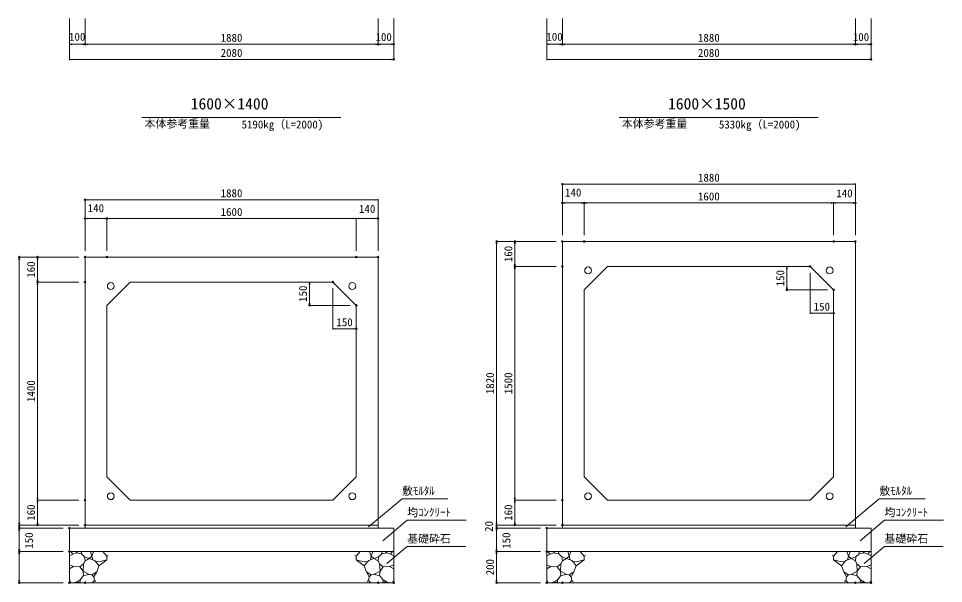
# Model space of a CAD drawing. Units: millimetres on the paper. Extents: x 0 to 841, y 0 to 594.
# Drawn here: x 192.3 to 489, y 246.1 to 427.4 of the extents above; entities that cross this region are included whole.
import ezdxf
from ezdxf.enums import TextEntityAlignment as Align

# ---------------------------------------------------------------- set-up
doc = ezdxf.new("R2010")
doc.units = ezdxf.units.MM
doc.header["$PDMODE"] = 32
doc.header["$PDSIZE"] = 0.5
for name, color, linetype, lineweight in [('D-STR-DIM（寸法）', 7, 'Continuous', 18), ('D-STR-HTXT（旗揚げ）', 4, 'Continuous', 18), ('D-STR-STR1（構造物）', 7, 'Continuous', 18), ('D-STR-STRn（構造物）', 5, 'Continuous', 18), ('D-STR（構造物外形線）', 1, 'Continuous', 18)]:
    doc.layers.add(name, color=color, linetype=linetype, lineweight=lineweight)
doc.layers.add('D-STR-TXT（文字）', color=7, linetype='Continuous')
doc.styles.add('ＭＳ ゴシック', font='')
doc.styles.get('ＭＳ ゴシック').set_extended_font_data('MS Gothic')

# ---------------------------------------------------------------- blocks, each defined once
blk = doc.blocks.new('-000-open_arrow')
at = {"color": 7, "linetype": 'Continuous', "lineweight": 9}
for p, q in [((-7.5, 1.25), (0, 0)), ((0, 0), (-7.5, -1.25))]:
    blk.add_line(p, q, dxfattribs=at)
at = {"color": 9, "linetype": 'Continuous', "lineweight": 18}
blk.add_line((0, 0), (-1, 0), dxfattribs=at)

msp = doc.modelspace()

# ---------------------------------------------------------------- linework, layer by layer
at = {"layer": 'D-STR-DIM（寸法）'}
for p, q in [((208.617, 427.437), (208.617, 418.9)), ((208.617, 427.437), (208.617, 414.047)), ((213.617, 427.437), (213.617, 418.9)), ((307.617, 427.437), (307.617, 418.9)), ((307.617, 427.437), (307.617, 418.9)), ((312.617, 427.437), (312.617, 414.047)), ((312.617, 427.437), (312.617, 418.9)), ((361.704, 427.437), (361.704, 418.9)), ((361.704, 427.437), (361.704, 414.047)), ((366.704, 427.437), (366.704, 418.9)), ((460.704, 427.437), (460.704, 418.9)), ((460.704, 427.437), (460.704, 418.9)), ((465.704, 427.437), (465.704, 414.047)), ((465.704, 427.437), (465.704, 418.9)), ((213.617, 426.437), (213.617, 418.9)), ((366.704, 426.437), (366.704, 418.9)), ((208.717, 419.15), (213.517, 419.15)), ((213.717, 419.15), (307.517, 419.15)), ((307.717, 419.15), (312.517, 419.15)), ((361.804, 419.15), (366.604, 419.15)), ((366.804, 419.15), (460.604, 419.15)), ((460.804, 419.15), (465.604, 419.15)), ((208.717, 414.297), (312.517, 414.297)), ((361.804, 414.297), (465.604, 414.297)), ((366.704, 357.86), (366.704, 374.501)), ((460.604, 374.251), (366.804, 374.251)), ((460.704, 357.86), (460.704, 374.501)), ((213.617, 352.86), (213.617, 369.501)), ((307.517, 369.251), (213.717, 369.251)), ((307.617, 352.86), (307.617, 369.501)), ((366.704, 357.86), (366.704, 368.485)), ((373.604, 368.235), (366.804, 368.235)), ((373.704, 357.86), (373.704, 368.485)), ((373.704, 357.86), (373.704, 368.485)), ((453.604, 368.235), (373.804, 368.235)), ((453.704, 357.86), (453.704, 368.485)), ((453.704, 357.86), (453.704, 368.485)), ((453.804, 368.235), (460.604, 368.235)), ((460.704, 357.86), (460.704, 368.485)), ((213.617, 352.86), (213.617, 363.485)), ((220.517, 363.235), (213.717, 363.235)), ((220.617, 352.86), (220.617, 363.485)), ((220.617, 352.86), (220.617, 363.485)), ((300.517, 363.235), (220.717, 363.235)), ((300.617, 352.86), (300.617, 363.485)), ((300.617, 352.86), (300.617, 363.485)), ((300.717, 363.235), (307.517, 363.235)), ((307.617, 352.86), (307.617, 363.485)), ((364.704, 355.86), (345.368, 355.86)), ((345.618, 264.96), (345.618, 355.76)), ((364.704, 355.86), (351.233, 355.86)), ((351.483, 347.96), (351.483, 355.76)), ((211.617, 350.86), (192.281, 350.86)), ((192.531, 264.96), (192.531, 350.76)), ((211.617, 350.86), (198.146, 350.86)), ((198.396, 342.96), (198.396, 350.76)), ((364.704, 347.86), (351.233, 347.86)), ((364.704, 347.86), (351.233, 347.86)), ((351.483, 272.96), (351.483, 347.76)), ((444.204, 347.86), (438.454, 347.86)), ((438.704, 347.76), (438.704, 340.46)), ((446.204, 345.86), (446.204, 332.61)), ((211.617, 342.86), (198.146, 342.86)), ((211.617, 342.86), (198.146, 342.86)), ((198.396, 272.96), (198.396, 342.76)), ((291.117, 342.86), (285.367, 342.86)), ((285.617, 342.76), (285.617, 335.46)), ((293.117, 340.86), (293.117, 327.61)), ((451.704, 340.36), (438.454, 340.36)), ((453.704, 338.36), (453.704, 332.61)), ((298.617, 335.36), (285.367, 335.36)), ((300.617, 333.36), (300.617, 327.61)), ((446.304, 332.86), (453.604, 332.86)), ((293.217, 327.86), (300.517, 327.86)), ((211.617, 272.86), (198.146, 272.86)), ((211.617, 272.86), (198.146, 272.86)), ((198.396, 272.76), (198.396, 264.96)), ((364.704, 272.86), (351.233, 272.86)), ((364.704, 272.86), (351.233, 272.86)), ((351.483, 272.76), (351.483, 264.96)), ((211.617, 264.86), (192.281, 264.86)), ((211.617, 264.86), (192.281, 264.86)), ((192.531, 264.76), (192.531, 263.96)), ((211.617, 264.86), (198.146, 264.86)), ((364.704, 264.86), (345.368, 264.86)), ((364.704, 264.86), (345.368, 264.86)), ((345.618, 264.76), (345.618, 263.96)), ((364.704, 264.86), (351.233, 264.86)), ((206.617, 263.86), (192.281, 263.86)), ((206.617, 263.86), (192.281, 263.86)), ((192.531, 263.76), (192.531, 256.46)), ((359.704, 263.86), (345.368, 263.86)), ((359.704, 263.86), (345.368, 263.86)), ((345.618, 263.76), (345.618, 256.46)), ((206.617, 256.36), (192.281, 256.36)), ((206.617, 256.36), (192.281, 256.36)), ((192.531, 256.26), (192.531, 246.46)), ((359.704, 256.36), (345.368, 256.36)), ((359.704, 256.36), (345.368, 256.36)), ((345.618, 256.26), (345.618, 246.46)), ((206.617, 246.36), (192.281, 246.36)), ((359.704, 246.36), (345.368, 246.36))]:
    msp.add_line(p, q, dxfattribs=at)
for p in [(213.617, 419.15), (307.617, 419.15), (312.617, 419.15), (366.704, 419.15), (460.704, 419.15), (465.704, 419.15), (312.617, 414.297), (465.704, 414.297), (366.704, 374.251), (213.617, 369.251), (366.704, 368.235), (373.704, 368.235), (460.704, 368.235), (213.617, 363.235), (220.617, 363.235), (307.617, 363.235), (345.618, 355.86), (351.483, 355.86), (366.704, 355.86), (366.704, 355.86), (366.704, 355.86), (366.704, 355.86), (373.704, 355.86), (373.704, 355.86), (453.704, 355.86), (453.704, 355.86), (460.704, 355.86), (460.704, 355.86), (192.531, 350.86), (198.396, 350.86), (213.617, 350.86), (213.617, 350.86), (213.617, 350.86), (213.617, 350.86), (220.617, 350.86), (220.617, 350.86), (300.617, 350.86), (300.617, 350.86), (307.617, 350.86), (307.617, 350.86), (351.483, 347.86), (366.704, 347.86), (366.704, 347.86), (446.204, 347.86), (446.204, 347.86), (198.396, 342.86), (213.617, 342.86), (213.617, 342.86), (293.117, 342.86), (293.117, 342.86), (438.704, 340.36), (453.704, 340.36), (453.704, 340.36), (285.617, 335.36), (300.617, 335.36), (300.617, 335.36), (453.704, 332.86), (300.617, 327.86), (213.617, 272.86), (213.617, 272.86), (366.704, 272.86), (366.704, 272.86), (192.531, 263.86), (198.396, 264.86), (208.617, 263.86), (208.617, 263.86), (213.617, 264.86), (213.617, 264.86), (213.617, 264.86), (345.618, 263.86), (351.483, 264.86), (361.704, 263.86), (361.704, 263.86), (366.704, 264.86), (366.704, 264.86), (366.704, 264.86), (192.531, 256.36), (208.617, 256.36), (208.617, 256.36), (345.618, 256.36), (361.704, 256.36), (361.704, 256.36), (192.531, 246.36), (208.617, 246.36), (208.617, 246.36), (208.617, 246.36), (213.617, 246.36), (307.617, 246.36), (307.617, 246.36), (312.617, 246.36), (312.617, 246.36), (345.618, 246.36), (361.704, 246.36), (361.704, 246.36), (361.704, 246.36), (366.704, 246.36), (460.704, 246.36), (460.704, 246.36), (465.704, 246.36), (465.704, 246.36)]:
    msp.add_point(p, dxfattribs=at)
at = {"layer": 'D-STR-HTXT（旗揚げ）'}
for p, q in [((231.869, 395.696), (295.653, 395.696)), ((384.957, 395.696), (448.74, 395.696)), ((304.55, 264.262), (315.283, 273.28)), ((329.945, 273.28), (315.283, 273.28)), ((457.638, 264.262), (468.371, 273.28)), ((483.032, 273.28), (468.371, 273.28)), ((309.142, 259.846), (316.941, 266.399)), ((335.867, 266.399), (316.941, 266.399)), ((462.23, 259.846), (470.029, 266.399)), ((488.955, 266.399), (470.029, 266.399)), ((310.468, 252.507), (316.941, 257.946)), ((335.805, 257.946), (316.941, 257.946)), ((463.555, 252.507), (470.029, 257.946)), ((488.892, 257.946), (470.029, 257.946))]:
    msp.add_line(p, q, dxfattribs=at)
at = {"layer": 'D-STR-STR1（構造物）'}
for centre in [(374.98, 346.585), (452.429, 346.585), (221.892, 341.585), (299.342, 341.585), (221.892, 274.135), (299.342, 274.135), (374.98, 274.135), (452.429, 274.135)]:
    msp.add_circle(centre, 1.1, dxfattribs=at)
at = {"layer": 'D-STR-STRn（構造物）'}
for p, q in [((213.617, 264.86), (213.617, 263.86)), ((307.617, 264.86), (307.617, 263.86)), ((366.704, 264.86), (366.704, 263.86)), ((460.704, 264.86), (460.704, 263.86)), ((208.617, 263.86), (312.617, 263.86)), ((208.617, 263.86), (208.617, 246.36)), ((312.617, 263.86), (312.617, 246.36)), ((361.704, 263.86), (465.704, 263.86)), ((361.704, 263.86), (361.704, 246.36)), ((465.704, 263.86), (465.704, 246.36)), ((208.617, 256.36), (312.617, 256.36)), ((209.681, 255.569), (208.617, 254.943)), ((209.681, 255.569), (209.018, 256.36)), ((210.851, 255.946), (209.681, 255.569)), ((210.851, 255.946), (211.234, 256.36)), ((212.468, 255.686), (210.851, 255.946)), ((212.468, 255.686), (212.431, 256.36)), ((213.443, 254.624), (212.468, 255.686)), ((215.339, 256.36), (215.793, 254.924)), ((215.793, 254.924), (216.353, 256.36)), ((219.342, 256.36), (220.634, 254.919)), ((301.892, 256.36), (300.599, 254.919)), ((305.441, 254.924), (304.881, 256.36)), ((305.895, 256.36), (305.441, 254.924)), ((307.791, 254.624), (308.766, 255.686)), ((308.766, 255.686), (308.803, 256.36)), ((308.766, 255.686), (310.382, 255.946)), ((310.382, 255.946), (310, 256.36)), ((310.382, 255.946), (311.552, 255.569)), ((311.552, 255.569), (312.216, 256.36)), ((311.552, 255.569), (312.617, 254.943)), ((361.704, 256.36), (465.704, 256.36)), ((362.769, 255.569), (361.704, 254.943)), ((362.769, 255.569), (362.105, 256.36)), ((363.939, 255.946), (362.769, 255.569)), ((363.939, 255.946), (364.321, 256.36)), ((365.555, 255.686), (363.939, 255.946)), ((365.555, 255.686), (365.519, 256.36)), ((366.53, 254.624), (365.555, 255.686)), ((368.426, 256.36), (368.881, 254.924)), ((368.881, 254.924), (369.44, 256.36)), ((372.429, 256.36), (373.722, 254.919)), ((454.98, 256.36), (453.687, 254.919)), ((458.528, 254.924), (457.968, 256.36)), ((458.983, 256.36), (458.528, 254.924)), ((460.879, 254.624), (461.854, 255.686)), ((461.854, 255.686), (461.89, 256.36)), ((461.854, 255.686), (463.47, 255.946)), ((463.47, 255.946), (463.088, 256.36)), ((463.47, 255.946), (464.64, 255.569)), ((464.64, 255.569), (465.303, 256.36)), ((464.64, 255.569), (465.704, 254.943)), ((211.95, 251.507), (213.149, 252.439)), ((213.007, 250.039), (213.149, 252.439)), ((213.149, 252.439), (213.62, 253.384)), ((213.62, 253.384), (213.443, 254.624)), ((214.989, 254.091), (213.443, 254.624)), ((213.62, 253.384), (214.989, 254.091)), ((215.793, 254.924), (214.989, 254.091)), ((214.989, 254.091), (216.643, 253.479)), ((215.793, 254.924), (216.106, 253.678)), ((216.643, 253.479), (217.255, 252.898)), ((216.949, 253.189), (218.071, 253.08)), ((217.255, 252.898), (218.082, 251.796)), ((218.071, 253.08), (220.634, 253.737)), ((218.082, 251.796), (220.634, 253.737)), ((220.634, 254.919), (221.072, 255.137)), ((220.634, 254.919), (220.634, 253.737)), ((220.634, 253.737), (220.685, 253.725)), ((300.599, 254.919), (300.162, 255.137)), ((300.599, 253.737), (300.549, 253.725)), ((300.599, 254.919), (300.599, 253.737)), ((303.162, 253.08), (300.599, 253.737)), ((303.152, 251.796), (300.599, 253.737)), ((303.979, 252.898), (303.152, 251.796)), ((304.285, 253.189), (303.162, 253.08)), ((304.591, 253.479), (303.979, 252.898)), ((306.244, 254.091), (304.591, 253.479)), ((305.441, 254.924), (305.128, 253.678)), ((305.441, 254.924), (306.244, 254.091)), ((306.244, 254.091), (307.791, 254.624)), ((307.614, 253.384), (306.244, 254.091)), ((307.614, 253.384), (307.791, 254.624)), ((308.084, 252.439), (307.614, 253.384)), ((308.226, 250.039), (308.084, 252.439)), ((309.284, 251.507), (308.084, 252.439)), ((365.037, 251.507), (366.237, 252.439)), ((366.095, 250.039), (366.237, 252.439)), ((366.237, 252.439), (366.708, 253.384)), ((366.708, 253.384), (366.53, 254.624)), ((368.077, 254.091), (366.53, 254.624)), ((366.708, 253.384), (368.077, 254.091)), ((368.881, 254.924), (368.077, 254.091)), ((368.077, 254.091), (369.73, 253.479)), ((368.881, 254.924), (369.193, 253.678)), ((369.73, 253.479), (370.343, 252.898)), ((370.036, 253.189), (371.159, 253.08)), ((370.343, 252.898), (371.169, 251.796)), ((371.159, 253.08), (373.722, 253.737)), ((371.169, 251.796), (373.722, 253.737)), ((373.722, 254.919), (374.159, 255.137)), ((373.722, 254.919), (373.722, 253.737)), ((373.722, 253.737), (373.772, 253.725)), ((453.687, 254.919), (453.25, 255.137)), ((453.687, 253.737), (453.637, 253.725)), ((453.687, 254.919), (453.687, 253.737)), ((456.25, 253.08), (453.687, 253.737)), ((456.239, 251.796), (453.687, 253.737)), ((457.066, 252.898), (456.239, 251.796)), ((457.372, 253.189), (456.25, 253.08)), ((457.679, 253.479), (457.066, 252.898)), ((459.332, 254.091), (457.679, 253.479)), ((458.528, 254.924), (458.216, 253.678)), ((458.528, 254.924), (459.332, 254.091)), ((459.332, 254.091), (460.879, 254.624)), ((460.701, 253.384), (459.332, 254.091)), ((460.701, 253.384), (460.879, 254.624)), ((461.172, 252.439), (460.701, 253.384)), ((461.314, 250.039), (461.172, 252.439)), ((462.371, 251.507), (461.172, 252.439)), ((209.913, 251.541), (208.617, 252.087)), ((208.617, 250.804), (209.913, 251.541)), ((209.913, 251.541), (211.95, 251.507)), ((213.007, 250.039), (211.95, 251.507)), ((213.134, 248.686), (213.007, 250.039)), ((213.007, 250.039), (214.994, 248.964)), ((217.354, 249.853), (215.833, 248.901)), ((216.466, 248.252), (217.354, 249.853)), ((218.082, 251.796), (217.354, 249.853)), ((303.152, 251.796), (303.879, 249.853)), ((304.768, 248.252), (303.879, 249.853)), ((303.879, 249.853), (305.401, 248.901)), ((308.226, 250.039), (306.24, 248.964)), ((308.099, 248.686), (308.226, 250.039)), ((308.226, 250.039), (309.284, 251.507)), ((311.321, 251.541), (309.284, 251.507)), ((311.321, 251.541), (312.617, 252.087)), ((312.617, 250.804), (311.321, 251.541)), ((363.001, 251.541), (361.704, 252.087)), ((361.704, 250.804), (363.001, 251.541)), ((363.001, 251.541), (365.037, 251.507)), ((366.095, 250.039), (365.037, 251.507)), ((366.222, 248.686), (366.095, 250.039)), ((366.095, 250.039), (368.081, 248.964)), ((370.442, 249.853), (368.921, 248.901)), ((369.553, 248.252), (370.442, 249.853)), ((371.169, 251.796), (370.442, 249.853)), ((456.239, 251.796), (456.967, 249.853)), ((457.855, 248.252), (456.967, 249.853)), ((456.967, 249.853), (458.488, 248.901)), ((461.314, 250.039), (459.327, 248.964)), ((461.187, 248.686), (461.314, 250.039)), ((461.314, 250.039), (462.371, 251.507)), ((464.408, 251.541), (462.371, 251.507)), ((464.408, 251.541), (465.704, 252.087)), ((465.704, 250.804), (464.408, 251.541)), ((209.043, 246.36), (208.617, 247.249)), ((208.617, 246.36), (312.617, 246.36)), ((210.67, 246.543), (209.912, 246.36)), ((210.67, 246.543), (212.035, 247.291)), ((211.927, 246.59), (210.67, 246.543)), ((212.452, 246.36), (211.927, 246.59)), ((212.035, 247.291), (213.134, 248.686)), ((212.035, 247.291), (212.06, 246.595)), ((214.994, 248.964), (213.134, 248.686)), ((215.833, 248.901), (214.994, 248.964)), ((215.833, 248.901), (216.466, 248.252)), ((215.95, 246.36), (216.703, 247.113)), ((216.703, 247.113), (216.466, 248.252)), ((216.703, 247.113), (217.093, 246.75)), ((304.53, 247.113), (304.14, 246.75)), ((304.53, 247.113), (304.768, 248.252)), ((305.284, 246.36), (304.53, 247.113)), ((305.401, 248.901), (304.768, 248.252)), ((305.401, 248.901), (306.24, 248.964)), ((306.24, 248.964), (308.099, 248.686)), ((309.199, 247.291), (308.099, 248.686)), ((308.782, 246.36), (309.307, 246.59)), ((309.199, 247.291), (309.173, 246.595)), ((310.563, 246.543), (309.199, 247.291)), ((309.307, 246.59), (310.563, 246.543)), ((310.563, 246.543), (311.322, 246.36)), ((312.19, 246.36), (312.617, 247.249)), ((362.131, 246.36), (361.704, 247.249)), ((361.704, 246.36), (465.704, 246.36)), ((363.758, 246.543), (362.999, 246.36)), ((363.758, 246.543), (365.122, 247.291)), ((365.015, 246.59), (363.758, 246.543)), ((365.54, 246.36), (365.015, 246.59)), ((365.122, 247.291), (366.222, 248.686)), ((365.122, 247.291), (365.148, 246.595)), ((368.081, 248.964), (366.222, 248.686)), ((368.921, 248.901), (368.081, 248.964)), ((368.921, 248.901), (369.553, 248.252)), ((369.037, 246.36), (369.791, 247.113)), ((369.791, 247.113), (369.553, 248.252)), ((369.791, 247.113), (370.181, 246.75)), ((457.618, 247.113), (457.228, 246.75)), ((457.618, 247.113), (457.855, 248.252)), ((458.372, 246.36), (457.618, 247.113)), ((458.488, 248.901), (457.855, 248.252)), ((458.488, 248.901), (459.327, 248.964)), ((459.327, 248.964), (461.187, 248.686)), ((462.287, 247.291), (461.187, 248.686)), ((461.869, 246.36), (462.394, 246.59)), ((462.287, 247.291), (462.261, 246.595)), ((463.651, 246.543), (462.287, 247.291)), ((462.394, 246.59), (463.651, 246.543)), ((463.651, 246.543), (464.41, 246.36)), ((465.278, 246.36), (465.704, 247.249))]:
    msp.add_line(p, q, dxfattribs=at)
at = {"layer": 'D-STR（構造物外形線）'}
for p, q in [((366.704, 355.86), (460.704, 355.86)), ((366.704, 264.86), (366.704, 355.86)), ((460.704, 355.86), (460.704, 264.86)), ((213.617, 350.86), (307.617, 350.86)), ((213.617, 264.86), (213.617, 350.86)), ((307.617, 350.86), (307.617, 264.86)), ((373.704, 340.36), (381.204, 347.86)), ((381.204, 347.86), (446.204, 347.86)), ((446.204, 347.86), (453.704, 340.36)), ((220.617, 335.36), (228.117, 342.86)), ((228.117, 342.86), (293.117, 342.86)), ((293.117, 342.86), (300.617, 335.36)), ((373.704, 280.36), (373.704, 340.36)), ((453.704, 340.36), (453.704, 280.36)), ((220.617, 280.36), (220.617, 335.36)), ((300.617, 335.36), (300.617, 280.36)), ((228.117, 272.86), (220.617, 280.36)), ((300.617, 280.36), (293.117, 272.86)), ((381.204, 272.86), (373.704, 280.36)), ((453.704, 280.36), (446.204, 272.86)), ((293.117, 272.86), (228.117, 272.86)), ((446.204, 272.86), (381.204, 272.86)), ((307.617, 264.86), (213.617, 264.86)), ((460.704, 264.86), (366.704, 264.86))]:
    msp.add_line(p, q, dxfattribs=at)

# ---------------------------------------------------------------- block references
at = {"layer": 'D-STR-DIM（寸法）', "xscale": 0.1, "yscale": 0.1}
for p, rotation in [((208.617, 419.15), 180), ((213.617, 419.15), 180), ((307.617, 419.15), 180), ((361.704, 419.15), 180), ((366.704, 419.15), 180), ((460.704, 419.15), 180), ((208.617, 414.297), 180), ((361.704, 414.297), 180), ((366.704, 374.251), 180), ((213.617, 369.251), 180), ((366.704, 368.235), 180), ((373.704, 368.235), 180), ((453.704, 368.235), 180), ((213.617, 363.235), 180), ((220.617, 363.235), 180), ((300.617, 363.235), 180), ((345.618, 355.86), 90), ((351.483, 355.86), 90), ((192.531, 350.86), 90), ((198.396, 350.86), 90), ((351.483, 347.86), 270), ((351.483, 347.86), 90), ((438.704, 347.86), 90), ((198.396, 342.86), 270), ((198.396, 342.86), 90), ((285.617, 342.86), 90), ((438.704, 340.36), 270), ((285.617, 335.36), 270), ((446.204, 332.86), 180), ((293.117, 327.86), 180), ((198.396, 272.86), 270), ((351.483, 272.86), 270), ((198.396, 272.86), 90), ((351.483, 272.86), 90), ((192.531, 264.86), 270), ((192.531, 264.86), 90), ((192.531, 263.86), 270), ((198.396, 264.86), 270), ((345.618, 264.86), 270), ((345.618, 264.86), 90), ((345.618, 263.86), 270), ((351.483, 264.86), 270), ((192.531, 263.86), 90), ((345.618, 263.86), 90), ((192.531, 256.36), 270), ((192.531, 256.36), 90), ((345.618, 256.36), 270), ((345.618, 256.36), 90), ((192.531, 246.36), 270), ((345.618, 246.36), 270)]:
    msp.add_blockref('-000-open_arrow', p, dxfattribs=dict(at, rotation=rotation))
for p in [(213.617, 419.15), (307.617, 419.15), (312.617, 419.15), (366.704, 419.15), (460.704, 419.15), (465.704, 419.15), (312.617, 414.297), (465.704, 414.297), (460.704, 374.251), (307.617, 369.251), (373.704, 368.235), (453.704, 368.235), (460.704, 368.235), (220.617, 363.235), (300.617, 363.235), (307.617, 363.235), (453.704, 332.86), (300.617, 327.86)]:
    msp.add_blockref('-000-open_arrow', p, dxfattribs=at)

# ---------------------------------------------------------------- texts
at = {"layer": 'D-STR-DIM（寸法）', "style": 'ＭＳ ゴシック'}
for s, p in [('100', (208.492, 419.528)), ('1880', (257.117, 419.2)), ('100', (306.785, 419.444)), ('100', (361.579, 419.528)), ('1880', (410.204, 419.2)), ('100', (459.872, 419.444)), ('2080', (257.117, 414.347)), ('2080', (410.204, 414.347)), ('1880', (410.204, 374.301)), ('1880', (257.117, 369.301)), ('140', (367.579, 369.513)), ('1600', (410.204, 368.285)), ('140', (454.579, 369.281)), ('140', (214.492, 364.513)), ('1600', (257.117, 363.285)), ('140', (301.492, 364.281)), ('150', (447.329, 332.91)), ('150', (294.242, 327.91))]:
    msp.add_text(s, height=2.566, dxfattribs=at).set_placement(p, align=Align.BOTTOM_LEFT)
for s, p in [('160', (351.433, 349.235)), ('160', (198.346, 344.235)), ('150', (438.654, 341.485)), ('150', (285.567, 336.485)), ('1820', (345.568, 306.86)), ('1500', (351.433, 306.86)), ('1400', (198.346, 304.36)), ('160', (198.346, 266.235)), ('160', (351.433, 266.235)), ('20', (345.223, 262.674)), ('150', (197.717, 257.264)), ('150', (350.804, 257.264)), ('200', (345.568, 248.735))]:
    msp.add_text(s, height=2.566, rotation=90, dxfattribs=at).set_placement(p, align=Align.BOTTOM_LEFT)
at = {"layer": 'D-STR-TXT（文字）', "style": 'ＭＳ ゴシック'}
for s, height, p in [('1600×1400', 3.666, (247.517, 397.144)), ('1600×1500', 3.666, (400.605, 397.144)), ('本体参考重量', 2.566, (232.7, 391.629)), ('5190kg（L=2000)', 2.566, (263.82, 391.365)), ('本体参考重量', 2.566, (385.787, 391.629)), ('5330kg（L=2000)', 2.566, (416.907, 391.365)), ('敷ﾓﾙﾀﾙ', 2.566, (315.283, 273.78)), ('敷ﾓﾙﾀﾙ', 2.566, (468.371, 273.78)), ('均ｺﾝｸﾘｰﾄ', 2.566, (316.941, 266.899)), ('均ｺﾝｸﾘｰﾄ', 2.566, (470.029, 266.899)), ('基礎砕石', 2.566, (316.941, 258.446)), ('基礎砕石', 2.566, (470.029, 258.446))]:
    msp.add_text(s, height=height, dxfattribs=at).set_placement(p, align=Align.BOTTOM_LEFT)

doc.saveas('drawing.dxf')
